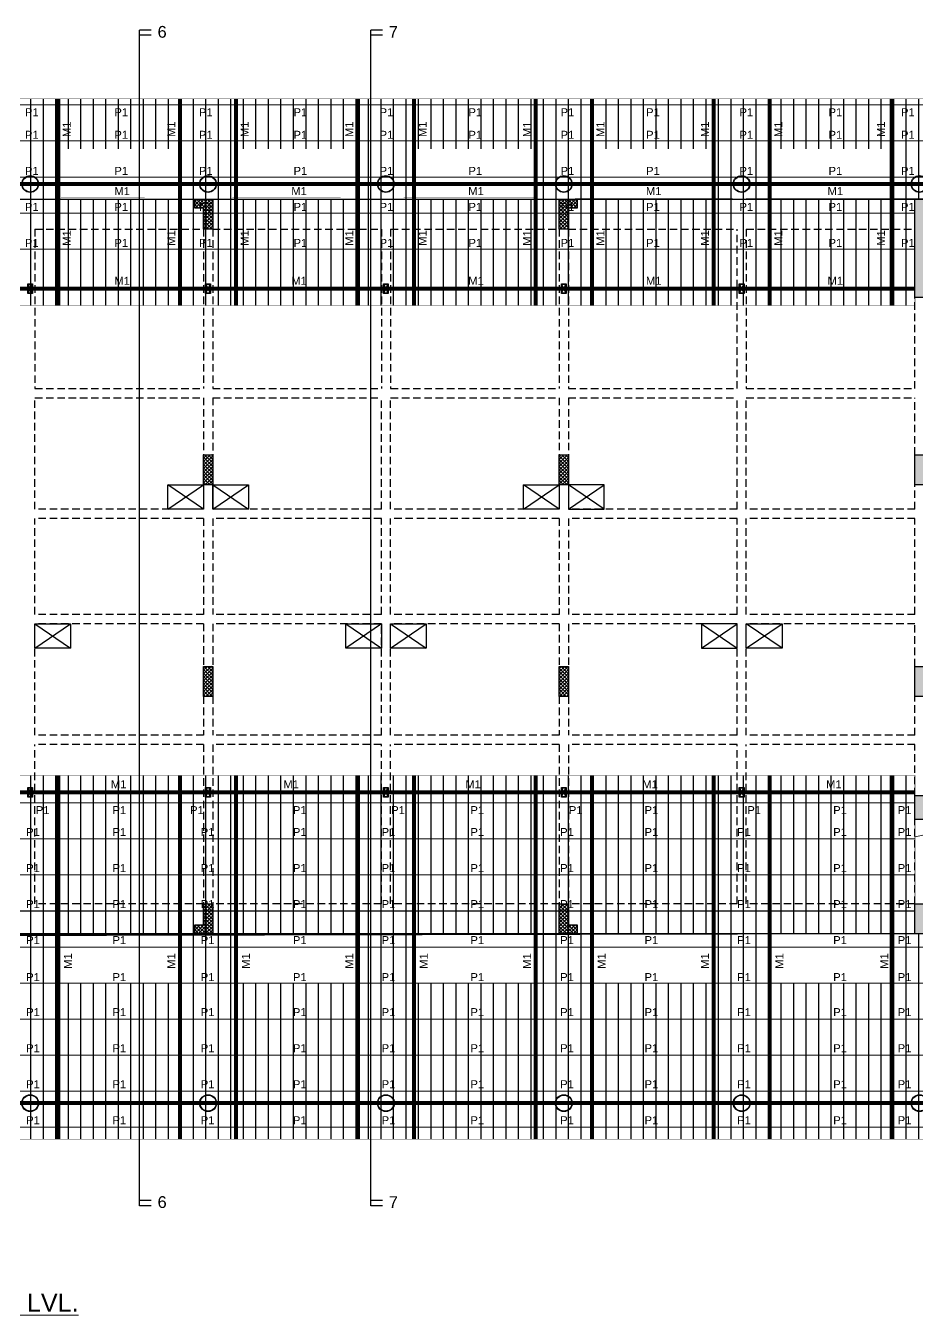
# Model space of a CAD drawing. Header units: millimetres. Extents: x 149548 to 2069915, y -1587483 to -1219800.
# Drawn here: x 1755146 to 1777424, y -1528888 to -1496675 of the extents above; entities that cross this region are included whole.
import ezdxf
from ezdxf.enums import TextEntityAlignment as Align

# ---------------------------------------------------------------- set-up
doc = ezdxf.new("R2010")
doc.units = ezdxf.units.MM
doc.header["$MEASUREMENT"] = 0
for name, pattern in [('CONTINOUS', [0]), ('DASHED', [0.75, 0.5, -0.25]), ('HIDDEN', [0.375, 0.25, -0.125])]:
    doc.linetypes.add(name, pattern=pattern)
doc.layers.add('BEAM NO.', color=7, linetype='Continuous', lineweight=30)
for name, color, linetype in [('BEAM-230X600', 150, 'Continuous'), ('BEAM-230X900', 1, 'Continuous'), ('COL.NO.', 6, 'Continuous'), ('Roof', 7, 'Continuous'), ('S- Text', 7, 'Continuous'), ('S-STRU. CUTOUT', 3, 'Continuous'), ('SHED', 7, 'Continuous'), ('Stair', 7, 'Continuous'), ('Steel Col', 2, 'Continuous'), ('Str. Layout', 7, 'Continuous'), ('STR.COLUMN', 1, 'Continuous'), ('Text', 7, 'Continuous')]:
    doc.layers.add(name, color=color, linetype=linetype)
doc.layers.add('HATCH_LIGHT_MOFA', color=7, linetype='Continuous', lineweight=5, true_color=0x5b5b5b)
doc.styles.add('arial', font='arial.ttf')
doc.styles.get("Standard").update_dxf_attribs({"font": 'arial.ttf'})
doc.styles.add('style1', font='arial.ttf')
doc.dimstyles.new('DIM 1-100 1', dxfattribs={"dimtxt": 200, "dimasz": 100, "dimexe": 50, "dimexo": 50, "dimgap": 50, "dimtad": 1, "dimdec": 1, "dimrnd": 5, "dimzin": 0, "dimdsep": 46, "dimtxsty": 'Standard', "dimblk": 'ARCHTICK', "dimcen": 100, "dimdle": 100, "dimclrd": 256, "dimclre": 256, "dimclrt": 256, "dimadec": 0, "dimazin": 0, "dimtfac": 1, "dimtdec": 1, "dimtix": 1, "dimtofl": 0, "dimtmove": 1, "dimatfit": 3, "dimldrblk": 'OPEN90', "dimfxl": 1, "dimtolj": 1, "dimtzin": 0, "dimlwd": -1, "dimlwe": -1, "dimarcsym": 0})
pattern_1 = [(90, (-38788.41986790253, 101252.2350828326), (-312.5, 1.91351062366774e-14), [])]
pattern_2 = [(45, (-37779.99999999953, -371320.1761739345), (-44.19417382415923, 44.19417382415923), []), (135, (-37779.99999999953, -371320.1761739345), (-44.19417382415922, -44.19417382415921), [])]

# ---------------------------------------------------------------- blocks, each defined once
blk = doc.blocks.new('Roof')
at = {"layer": 'Roof', "transparency": 33554559}
h = blk.add_hatch(dxfattribs=at)
h.set_pattern_fill('ANSI31', color=8, scale=2500.00000000002, angle=45)
h.set_pattern_definition(pattern_1)
h.paths.add_polyline_path([(1803908.604973209, -1398360.24230647), (1813266.1049741, -1398360.242306483), (1813266.104974105, -1399748.806724621), (1813908.560622208, -1399748.806724623), (1813908.560622208, -1398498.806724566), (1816838.560622208, -1398498.806724566), (1816838.560622208, -1399748.806724621), (1818353.604974095, -1399748.806724566), (1818353.604974095, -1398498.806724566), (1821283.604974095, -1398498.806724566), (1821283.604974095, -1399748.806724621), (1822798.604974095, -1399748.806724566), (1822798.604974095, -1398498.806724566), (1825728.604974095, -1398498.806695148), (1825728.604986645, -1399748.806724622), (1827243.649325981, -1399748.806724566), (1827243.649325981, -1398498.806724566), (1830173.649325981, -1398498.806724566), (1830173.649325981, -1399748.806724622), (1831688.649325982, -1399748.806724566), (1831688.649325982, -1398498.806724566), (1834618.649325982, -1398498.806724566), (1834618.649325982, -1399748.806724622), (1836133.693677868, -1399748.806724566), (1836133.693677868, -1398498.806724566), (1839063.693677868, -1398498.806724566), (1839063.693677868, -1399748.806724623), (1844736.104974095, -1399748.806724623), (1844736.104979049, -1400678.482938859), (1858429.077767265, -1397248.806724623), (1803908.60497321, -1397248.806724619)])
h = blk.add_hatch(dxfattribs=at)
h.set_pattern_fill('ANSI31', color=8, scale=2500.000000000015, angle=45)
h.set_pattern_definition(pattern_1)
h.paths.add_polyline_path([(1803908.604973211, -1399750.180760618), (1839706.104974041, -1399750.180760618), (1839706.104974041, -1402411.033707982), (1803908.604973211, -1402411.033707982)])
h = blk.add_hatch(dxfattribs=at)
h.set_pattern_fill('ANSI31', color=8, scale=2500.000000000015, angle=45)
h.set_pattern_definition(pattern_1)
h.paths.add_polyline_path([(1813036.104974068, -1414150.340743188), (1839706.104974041, -1414150.340743188), (1839706.284247889, -1418109.034505708), (1813036.104974041, -1418110.180760679)])
h = blk.add_hatch(dxfattribs=at)
h.set_pattern_fill('ANSI31', color=8, scale=2500.00000000002, angle=45)
h.set_pattern_definition(pattern_1)
h.paths.add_polyline_path([(1839063.501472636, -1418109.276422795), (1839063.604974095, -1419359.276477526), (1836133.560647552, -1419359.276477526), (1836133.560620117, -1418109.19630047), (1834618.738031879, -1418109.264900895), (1834618.738031871, -1419359.276477526), (1831688.693666988, -1419359.276477526), (1831688.693666988, -1418109.397591212), (1830173.693677884, -1418109.46619967), (1830173.693677884, -1419359.276477526), (1827243.649323897, -1419359.276477526), (1827243.649323897, -1418109.598889987), (1825728.82673566, -1418109.667490412), (1825728.82673566, -1419359.276477526), (1822798.782381673, -1419359.276477526), (1822798.782381673, -1418109.800180728), (1821283.782381673, -1418109.868789187), (1821283.782381673, -1419359.276477526), (1818353.738055115, -1419359.276477526), (1818353.738027698, -1418110.001479503), (1816838.915439448, -1418110.070079928), (1816838.915439448, -1419359.276477526), (1813908.871085462, -1419359.276477526), (1813908.871085462, -1418110.202770245), (1813035.838889271, -1418110.242306478), (1813035.838952032, -1418108.806724684), (1811205.838889271, -1423236.284751846), (1852126.104974227, -1423236.223206119), (1844736.104984545, -1415812.616250674), (1844736.104974095, -1418108.806724684), (1839063.501455015, -1418109.063614842)], is_closed=False)
at = {"layer": 'Roof', "color": 6, "const_width": 10}
for points in [[(1858436.077483638, -1397248.806724623), (1844736.894481794, -1400678.285293296), (1844736.104979049, -1399748.806724623), (1803908.604973211, -1399748.957714752), (1803908.604973208, -1397248.806724619)], [(1803908.604973211, -1399750.180760618), (1839706.104974041, -1399750.180760618), (1839706.104974041, -1402411.033707982), (1803908.604973211, -1402411.033707982)], [(1852126.104974038, -1423236.223205928), (1811205.838889271, -1423236.284751846), (1811205.838889271, -1412023.806724623), (1813036.104974095, -1412023.806724623), (1813035.838889271, -1418110.242306478), (1844736.104974095, -1418108.806724684), (1844736.894481794, -1415813.347825638)], [(1813036.104974068, -1414150.340743188), (1839706.104974041, -1414150.340743188), (1839706.284247889, -1418109.034505708), (1813036.104974041, -1418110.180760679)]]:
    blk.add_lwpolyline(points, close=True, dxfattribs=at)
blk = doc.blocks.new('_ArchTick')
at = {"color": 0, "linetype": 'ByBlock', "const_width": 0.15}
blk.add_lwpolyline([(-0.5, -0.5), (0.5, 0.5)], dxfattribs=at)
blk = doc.blocks.new('_Open90')
at = {"color": 0, "linetype": 'ByBlock', "lineweight": -2}
for p, q in [((0, 0), (-1, 0)), ((-0.5, 0.5), (0, 0)), ((0, 0), (-0.5, -0.5))]:
    blk.add_line(p, q, dxfattribs=at)
blk = doc.blocks.new('Col_Terrace lvl')
at = {"layer": 'STR.COLUMN', "transparency": 33554687}
h = blk.add_hatch(dxfattribs=at)
h.set_pattern_fill('ANSI37', color=8, scale=500)
h.set_pattern_definition(pattern_2)
h.paths.add_polyline_path([(1721029.621752097, -1399744.849169934), (1721029.621752097, -1400494.849169934), (1720799.621752097, -1400494.849169934), (1720799.621752097, -1399974.849169935), (1720579.621752097, -1399974.849169935), (1720579.621752097, -1399744.849169934)])
h = blk.add_hatch(dxfattribs=at)
h.set_pattern_fill('ANSI37', color=8, scale=500)
h.set_pattern_definition(pattern_2)
h.paths.add_polyline_path([(1729689.621752097, -1399744.849169934), (1730139.621752097, -1399744.849169934), (1730139.621752097, -1399974.849169935), (1729919.621752097, -1399974.849169935), (1729919.621752097, -1400494.849169934), (1729689.621752097, -1400494.849169934)])
h = blk.add_hatch(color=256, dxfattribs=at)
h.dxf.hatch_style = 1
h.paths.add_polyline_path([(1738579.621752097, -1399744.849169934), (1738579.621752097, -1402204.849169934), (1738809.621752097, -1402204.849169934), (1738809.621752097, -1399744.849169934)])
h = blk.add_hatch(dxfattribs=at)
h.set_pattern_fill('ANSI37', color=8, scale=500)
h.set_pattern_definition(pattern_2)
h.paths.add_polyline_path([(1720799.621752097, -1406884.849169934), (1720799.621752097, -1406134.849169934), (1721029.621752097, -1406134.849169934), (1721029.621752097, -1406884.849169934)])
h = blk.add_hatch(dxfattribs=at)
h.set_pattern_fill('ANSI37', color=8, scale=500)
h.set_pattern_definition(pattern_2)
h.paths.add_polyline_path([(1729689.621752097, -1406884.849169934), (1729689.621752097, -1406134.849169934), (1729919.621752097, -1406134.849169934), (1729919.621752097, -1406884.849169934)])
h = blk.add_hatch(color=256, dxfattribs=at)
h.dxf.hatch_style = 1
h.paths.add_polyline_path([(1738579.621752097, -1406134.849169934), (1738954.621752097, -1406134.849169934), (1738954.621752097, -1406884.849169934), (1738579.621752097, -1406884.849169934)])
h = blk.add_hatch(dxfattribs=at)
h.set_pattern_fill('ANSI37', color=8, scale=500)
h.set_pattern_definition(pattern_2)
h.paths.add_polyline_path([(1720799.621752097, -1412169.849169934), (1721029.621752097, -1412169.849169934), (1721029.621752097, -1411419.849169934), (1720799.621752097, -1411419.849169934)])
h = blk.add_hatch(dxfattribs=at)
h.set_pattern_fill('ANSI37', color=8, scale=500)
h.set_pattern_definition(pattern_2)
h.paths.add_polyline_path([(1729689.621752097, -1412169.849169934), (1729919.621752097, -1412169.849169934), (1729919.621752097, -1411419.849169934), (1729689.621752097, -1411419.849169934)])
h = blk.add_hatch(color=256, dxfattribs=at)
h.dxf.hatch_style = 1
h.paths.add_polyline_path([(1738579.621752097, -1412169.849169934), (1738954.621752097, -1412169.849169934), (1738954.621752097, -1411419.849169934), (1738579.621752097, -1411419.849169934)])
h = blk.add_hatch(color=256, dxfattribs=at)
h.dxf.hatch_style = 1
h.paths.add_polyline_path([(1738579.621752096, -1414646.744833854), (1738579.621752096, -1415246.744833854), (1738809.621752096, -1415246.744833854), (1738809.621752096, -1414646.744833854)])
h = blk.add_hatch(dxfattribs=at)
h.set_pattern_fill('ANSI37', color=8, scale=500)
h.set_pattern_definition(pattern_2)
h.paths.add_polyline_path([(1720579.621752097, -1418104.849169995), (1721029.621752097, -1418104.849169995), (1721029.621752097, -1417354.849169995), (1720799.621752097, -1417354.849169995), (1720799.621752097, -1417874.849169934), (1720579.621752097, -1417874.849169934)])
h = blk.add_hatch(dxfattribs=at)
h.set_pattern_fill('ANSI37', color=8, scale=500)
h.set_pattern_definition(pattern_2)
h.paths.add_polyline_path([(1729689.621752097, -1418104.849169995), (1730139.621752098, -1418104.849169995), (1730139.621752098, -1417874.849169939), (1729919.621752097, -1417874.849169939), (1729919.621752097, -1417354.849169995), (1729689.621752097, -1417354.849169995)])
h = blk.add_hatch(color=256, dxfattribs=at)
h.dxf.hatch_style = 1
h.paths.add_polyline_path([(1738579.621752097, -1418104.849169994), (1738954.621752097, -1418104.849169994), (1738954.621752097, -1417354.849169994), (1738579.621752097, -1417354.849169994)])
at = {"layer": 'STR.COLUMN', "color": 5}
for points in [[(1721029.621752097, -1399744.849169934), (1721029.621752097, -1400494.849169934), (1720799.621752097, -1400494.849169934), (1720799.621752097, -1399974.849169935), (1720579.621752097, -1399974.849169935), (1720579.621752097, -1399744.849169934)], [(1721029.621752097, -1406134.849169934), (1721029.621752097, -1406884.849169934), (1720799.621752097, -1406884.849169934), (1720799.621752097, -1406134.849169934)], [(1721029.621752097, -1411419.849169934), (1721029.621752097, -1412169.849169934), (1720799.621752097, -1412169.849169934), (1720799.621752097, -1411419.849169934)], [(1721029.621752097, -1417354.849169995), (1721029.621752097, -1418104.849169995), (1720579.621752097, -1418104.849169934), (1720579.621752097, -1417874.849169934), (1720799.621752097, -1417874.849169934), (1720799.621752097, -1417354.849169995)], [(1729689.621752097, -1417354.849169995), (1729919.621752098, -1417354.849169995), (1729919.621752098, -1417874.849169939), (1730139.621752098, -1417874.849169939), (1730139.621752097, -1418104.849169939), (1729689.621752097, -1418104.849169995), (1729689.621752097, -1417354.849169995)]]:
    blk.add_lwpolyline(points, close=True, dxfattribs=at)
for points in [[(1729689.621752097, -1399744.849169934), (1730139.621752097, -1399744.849169934), (1730139.621752097, -1399974.849169935), (1729919.621752097, -1399974.849169935), (1729919.621752097, -1400494.849169934), (1729689.621752097, -1400494.849169934), (1729689.621752097, -1399744.849169934)], [(1738579.621752097, -1399744.849169934), (1738809.621752097, -1399744.849169934), (1738809.621752097, -1402204.849169934), (1738579.621752097, -1402204.849169934), (1738579.621752097, -1399744.849169934)], [(1729689.621752097, -1406134.849169934), (1729919.621752097, -1406134.849169934), (1729919.621752097, -1406884.849169934), (1729689.621752097, -1406884.849169934), (1729689.621752097, -1406134.849169934)], [(1738579.621752097, -1406134.849169934), (1738954.621752097, -1406134.849169934), (1738954.621752097, -1406884.849169934), (1738579.621752097, -1406884.849169934), (1738579.621752097, -1406134.849169934)], [(1729689.621752097, -1411419.849169934), (1729919.621752097, -1411419.849169934), (1729919.621752097, -1412169.849169934), (1729689.621752097, -1412169.849169934), (1729689.621752097, -1411419.849169934)], [(1738579.621752097, -1411419.849169934), (1738954.621752097, -1411419.849169934), (1738954.621752097, -1412169.849169934), (1738579.621752097, -1412169.849169934), (1738579.621752097, -1411419.849169934)], [(1738579.621752096, -1414646.744833854), (1738809.621752096, -1414646.744833854), (1738809.621752096, -1415246.744833854), (1738579.621752096, -1415246.744833854), (1738579.621752096, -1414646.744833854)], [(1738579.621752097, -1417354.849169994), (1738954.621752097, -1417354.849169994), (1738954.621752097, -1418104.849169994), (1738579.621752097, -1418104.849169994), (1738579.621752097, -1417354.849169994)]]:
    blk.add_lwpolyline(points, dxfattribs=at)
blk = doc.blocks.new('Steel Col')
at = {"layer": 'Steel Col', "color": 2}
for radius in [210, 200]:
    blk.add_circle((1997102.074790691, -1500610.347027284), radius, dxfattribs=at)
blk = doc.blocks.new('Elevation_Col')
at = {"layer": 'Steel Col', "color": 251}
for p in [(-179505.9426342857, 101236.5309587775), (-175063.4698170533, 101236.5403026615), (-170618.4698170533, 101236.5403026612), (-166173.4698170533, 101236.5403026594), (-161728.4698170533, 101236.5403026612), (-157283.4698170533, 101236.5403026594), (-179507.382408431, 78274.65156425373), (-175062.1999035315, 78274.65156425373), (-170617.0173986317, 78274.65156425373), (-166170.9678249373, 78274.65156425373), (-161725.9678249373, 78274.65156425373), (-157280.9667792073, 78274.65156425373)]:
    blk.add_blockref('Steel Col', p, dxfattribs=at)
blk = doc.blocks.new('RHS 240X120X8 MM')
at = {"layer": 'Steel Col'}
h = blk.add_hatch(color=54, dxfattribs=at)
h.dxf.hatch_style = 1
h.paths.add_polyline_path([(1730443.067565901, -1512953.13883885), (1730203.067565901, -1512953.13883885), (1730203.067565901, -1513073.13883885), (1730443.067565901, -1513073.13883885)])
h.paths.add_polyline_path([(1730435.067565901, -1512961.13883885), (1730435.067565901, -1513065.13883885), (1730211.067565901, -1513065.13883885), (1730211.067565901, -1512961.13883885)], flags=16)
for p, q in [((1730305.749910717, -1513005.098498943), (1730211.067565901, -1512961.13883885)), ((1730211.067565901, -1513065.13883885), (1730305.749910717, -1513021.179178757)), ((1730349.728176036, -1513000.76069843), (1730435.067565901, -1512961.13883885)), ((1730435.067565901, -1513065.13883885), (1730349.728176036, -1513025.51697927))]:
    blk.add_line(p, q, dxfattribs=at)
for points in [[(1730443.067565901, -1512953.13883885), (1730443.067565901, -1513073.13883885), (1730203.067565901, -1513073.13883885), (1730203.067565901, -1512953.13883885)], [(1730435.067565901, -1512961.13883885), (1730435.067565901, -1513065.13883885), (1730211.067565901, -1513065.13883885), (1730211.067565901, -1512961.13883885)]]:
    blk.add_lwpolyline(points, close=True, dxfattribs=at)
blk.add_text('SC3', height=20, rotation=90.00000000000001, dxfattribs=at).set_placement((1730337.831097148, -1513040.298027301))
blk = doc.blocks.new('G$C1F1F9976')
at = {"layer": 'HATCH_LIGHT_MOFA'}
blk.add_lwpolyline([(-5030.580649555428, -15936.11613388848), (-4099.029007649049, -15749.80580550712), (-4128.446427919902, -15602.71870415332), (-3971.553519809153, -15877.28129334701), (-4000.970940079773, -15730.19419199321), (-3069.419298173394, -15543.88386361208)], dxfattribs=at)
at = {"layer": 'S-STRU. CUTOUT', "ltscale": 750}
for p, q in [((-3224.999973864527, -14270.00000090548), (-1804.999973864527, -16514.99999880977)), ((-1804.999973864527, -14270.00000090548), (-3224.999973864527, -16514.99999880977))]:
    blk.add_line(p, q, dxfattribs=at)
at = {"layer": 'Stair', "color": 8, "linetype": 'Continuous', "ltscale": 200}
for p, q in [((-3299.999973864527, -13189.99999875017), (-4799.999973864527, -13189.99999875017)), ((-3299.999973864527, -13189.99999875017), (-1729.999973864527, -13189.99999875017)), ((-3299.999973864527, -13489.99999875017), (-4799.999973864527, -13489.99999875017)), ((-3299.999973864527, -13789.99999875017), (-4799.999973864527, -13789.99999875017)), ((-3299.999973864527, -14089.99999875017), (-4799.999973864527, -14089.99999875017)), ((-3299.999973864527, -14389.99999875017), (-4799.999973864527, -14389.99999875017)), ((-3298.658596518217, -14270.00000090548), (-1729.999973864527, -14270.00000090548)), ((-3299.999973864527, -14689.99999875017), (-4799.999973864527, -14689.99999875017)), ((-3299.999973864527, -14989.99999875017), (-4799.999973864527, -14989.99999875017)), ((-3299.999973864527, -15289.99999875017), (-4799.999973864527, -15289.99999875017)), ((-3299.999973864527, -15589.99999875017), (-4799.999973864527, -15589.99999875017))]:
    blk.add_line(p, q, dxfattribs=at)
at = {"layer": 'Stair', "color": 8, "linetype": 'DASHED', "ltscale": 200}
for p, q in [((-229.9999738645274, -13589.99999880977), (-1729.999973864527, -13589.99999880977)), ((-229.9999738645274, -13889.99999880977), (-1729.999973864527, -13889.99999880977)), ((-229.9999738645274, -14189.99999880977), (-1729.999973864527, -14189.99999880977)), ((-229.9999738645274, -14489.99999880977), (-1729.999973864527, -14489.99999880977)), ((-229.9999738645274, -14789.99999880977), (-1729.999973864527, -14789.99999880977)), ((-229.9999738645274, -15089.99999880977), (-1729.999973864527, -15089.99999880977)), ((-229.9999738645274, -15389.99999880977), (-1729.999973864527, -15389.99999880977)), ((-229.9999738645274, -15689.99999880977), (-1729.999973864527, -15689.99999880977)), ((-3299.999973864527, -15889.99999875017), (-4799.999973864527, -15889.99999875017)), ((-229.9999738645274, -15989.99999880977), (-1729.999973864527, -15989.99999880977)), ((-3299.999973864527, -16189.99999875017), (-4799.999973864527, -16189.99999875017)), ((-229.9999738645274, -16289.99999880977), (-1729.999973864527, -16289.99999880977)), ((-3264.999973864527, -16589.99999880977), (-3264.999973864527, -18129.99999880977)), ((-2964.999973864527, -16589.99999880977), (-2964.999973864527, -18129.99999880977)), ((-2664.999973864527, -16589.99999880977), (-2664.999973864527, -18129.99999880977)), ((-2364.999973864527, -16589.99999880977), (-2364.999973864527, -18129.99999880977)), ((-2064.999973864527, -16589.99999880977), (-2064.999973864527, -18129.99999880977)), ((-1764.999973864527, -16589.99999880977), (-1764.999973864527, -18129.99999880977)), ((-229.9999738645274, -16589.99999880977), (-1729.999973864527, -16589.99999880977))]:
    blk.add_line(p, q, dxfattribs=at)
at = {"layer": 'Stair', "color": 8, "linetype": 'Continuous', "ltscale": 200}
blk.add_lwpolyline([(-230, -11905), (-4800, -11905), (-4800, -18130.0000000596), (-230, -18130.0000000596)], close=True, dxfattribs=at)
for points in [[(-1729.999973864527, -13189.99999875017), (-1729.999973864527, -16589.99999880977), (-3299.999973864527, -16589.99999880977), (-3299.999973864527, -13189.99999875017)], [(-3224.999973864527, -14270.00000090548), (-3224.999973864527, -16514.99999880977), (-1804.999973864527, -16514.99999880977), (-1804.999973864527, -14270.00000090548)]]:
    blk.add_lwpolyline(points, dxfattribs=at)
at = {"layer": 'HATCH_LIGHT_MOFA'}
for points, override in [([(-4049.999999571592, -15589.99999875017), (-4049.999999571592, -13189.99999875017)], {"dimasz": 300, "dimldrblk": 'Open90'}), ([(-4049.999999571592, -15889.99999875017), (-4049.999999571592, -17382.95467034262), (-979.5295493707526, -17367.61386601417), (-980.3379171947017, -13589.99999880977)], {"dimasz": 300})]:
    blk.add_leader(points, dimstyle='DIM 1-100 1', override=override, dxfattribs=at)
blk = doc.blocks.new('Terrace Layout')
at = {"layer": 'BEAM-230X600', "color": 2, "linetype": 'CONTINOUS', "ltscale": 750}
for p, q in [((1750928.041619946, -1501002.421201645), (1759588.041619784, -1501002.421201645)), ((1759818.041619946, -1501002.421201645), (1768478.041619946, -1501002.421201645)), ((1768708.041619946, -1501002.421201645), (1777368.041619946, -1501002.421201645)), ((1759368.041619946, -1519362.421201645), (1751148.041619946, -1519362.421201645)), ((1768478.041619946, -1519362.421201645), (1759818.041619946, -1519362.421201645)), ((1777368.041619946, -1519362.421201705), (1768928.041619946, -1519362.42120165))]:
    blk.add_line(p, q, dxfattribs=at)
at = {"layer": 'BEAM-230X600', "linetype": 'HIDDEN', "ltscale": 750}
for p, q in [((1755373.307731312, -1501752.421201644), (1755373.307731312, -1505737.421201588)), ((1764033.130323735, -1501752.421201644), (1764033.130323735, -1505737.421201588)), ((1764263.219027523, -1501752.421201644), (1764263.219027523, -1505737.421201588)), ((1772923.085971833, -1505737.421201588), (1772923.085971833, -1501752.421201644)), ((1773153.085971832, -1501752.421201644), (1773153.085971832, -1505737.421201588)), ((1777368.041619946, -1505737.421201588), (1777368.041619946, -1503462.421201645)), ((1755373.307731312, -1505737.421201588), (1759588.041619946, -1505737.421201588)), ((1755373.307731312, -1508752.421201645), (1755373.307731312, -1505967.421201588)), ((1755373.307731312, -1505967.421201588), (1759588.041619946, -1505967.421201588)), ((1759818.041619946, -1505737.421201588), (1764033.130323735, -1505737.421201588)), ((1759818.041619946, -1505969.185480146), (1764033.130323735, -1505967.406391481)), ((1764033.130323735, -1508752.406391538), (1764033.130323735, -1505967.406391481)), ((1764263.219027523, -1505737.421201588), (1768478.041619946, -1505737.421201588)), ((1764263.219027523, -1508752.421201645), (1764263.219027523, -1505967.421201588)), ((1764263.219027523, -1505967.421201588), (1768478.041619946, -1505967.421201588)), ((1768708.041619946, -1505737.421201588), (1772923.085971833, -1505737.421201588)), ((1768708.041619946, -1505967.421201588), (1772923.085971833, -1505967.421201588)), ((1772923.085971833, -1508752.421201645), (1772923.085971833, -1505967.421201588)), ((1773153.085971832, -1505737.421201588), (1777368.041619946, -1505737.421201588)), ((1773153.085971832, -1508752.421201645), (1773153.085971832, -1505967.421201588)), ((1773153.085971832, -1505967.421201588), (1777368.041619946, -1505967.421201588)), ((1777368.041619946, -1507392.421201645), (1777368.041619946, -1505967.421201588)), ((1777368.041619946, -1508752.421201645), (1777368.041619946, -1508142.421201645)), ((1759588.041619946, -1508752.421201645), (1755373.307731312, -1508752.421201645)), ((1764033.130323735, -1508752.406391538), (1759818.041619946, -1508754.185480203)), ((1768478.041619946, -1508752.421201645), (1764263.219027523, -1508752.421201645)), ((1772923.085971833, -1508752.421201645), (1768708.041619946, -1508752.421201645)), ((1777368.041619946, -1508752.421201645), (1773153.085971832, -1508752.421201645)), ((1755373.307731312, -1511382.421201645), (1755373.307731312, -1508982.421201645)), ((1759588.041619946, -1508982.421201645), (1755373.307731312, -1508982.421201645)), ((1759588.041619946, -1508982.421201645), (1759588.041619946, -1511382.421201645)), ((1759818.041619946, -1508982.421201645), (1759818.041619946, -1511382.421201645)), ((1764033.130323735, -1508982.421201645), (1759818.041619946, -1508982.421201645)), ((1764033.130323735, -1511382.421201645), (1764033.130323735, -1508982.421201645)), ((1764263.219027523, -1511382.421201645), (1764263.219027523, -1508982.421201645)), ((1768478.041619946, -1508982.421201645), (1764263.219027523, -1508982.421201645)), ((1768478.041619946, -1508982.421201645), (1768478.041619946, -1511382.421201645)), ((1768708.041619946, -1508982.421201645), (1768708.041619946, -1511382.421201645)), ((1772923.085971833, -1508982.421201645), (1768708.041619946, -1508982.421201645)), ((1772923.085971833, -1511382.421201645), (1772923.085971833, -1508982.421201645)), ((1773153.085971832, -1511382.421201645), (1773153.085971832, -1508982.421201645)), ((1777368.041619946, -1508982.421201645), (1773153.085971832, -1508982.421201645)), ((1777368.041619946, -1511382.421201645), (1777368.041619946, -1508982.421201645)), ((1759588.041619946, -1511382.421201645), (1755373.307731312, -1511382.421201645)), ((1764033.130323735, -1511382.421201645), (1759818.041619946, -1511382.421201645)), ((1768478.041619946, -1511382.421201645), (1764263.219027523, -1511382.421201645)), ((1772923.085971833, -1511382.421201645), (1768708.041619946, -1511382.421201645)), ((1777368.041619946, -1511382.421201645), (1773153.085971832, -1511382.421201645)), ((1755373.307731312, -1514397.890890244), (1755373.307731312, -1511612.421201645)), ((1759588.041619946, -1511612.421201645), (1755373.307731312, -1511612.421201645)), ((1759588.041619946, -1511612.421201645), (1759588.041619946, -1512677.421201645)), ((1759818.041619946, -1511612.421201645), (1759818.041619946, -1512677.421201645)), ((1764033.130323735, -1511612.421201645), (1759818.041619946, -1511612.421201645)), ((1764033.130323735, -1514397.890890244), (1764033.130323735, -1511612.421201645)), ((1764263.219027523, -1514397.890890244), (1764263.219027523, -1511612.421201645)), ((1768478.041619946, -1511612.421201645), (1764263.219027523, -1511612.421201645)), ((1768478.041619946, -1511612.421201645), (1768478.041619946, -1512677.421201645)), ((1768708.041619946, -1511612.421201645), (1768708.041619946, -1512677.421201645)), ((1772923.085971833, -1511612.421201645), (1768708.041619946, -1511612.421201645)), ((1772923.085971833, -1514397.890890244), (1772923.085971833, -1511612.421201645)), ((1773153.085971832, -1514397.890890244), (1773153.085971832, -1511612.421201645)), ((1777368.041619946, -1511612.421201645), (1773153.085971832, -1511612.421201645)), ((1777368.041619946, -1512677.421201645), (1777368.041619946, -1511612.421201645)), ((1777368.041619945, -1514397.890890244), (1777368.041619946, -1513427.421201645)), ((1759588.041619946, -1514397.890890244), (1755373.307731312, -1514397.890890244)), ((1755373.307731312, -1518612.421201645), (1755373.307731312, -1514627.890890244)), ((1759588.041619946, -1514627.890890244), (1755373.307731312, -1514627.890890244)), ((1764033.130323735, -1514397.890890244), (1759818.041619946, -1514397.890890244)), ((1764033.130323735, -1514627.890890244), (1759818.041619946, -1514627.890890244)), ((1764033.130323735, -1518612.421201645), (1764033.130323735, -1514627.890890244)), ((1768478.041619946, -1514397.890890244), (1764263.219027523, -1514397.890890244)), ((1764263.219027523, -1518612.421201645), (1764263.219027523, -1514627.890890244)), ((1768478.041619946, -1514627.890890244), (1764263.219027523, -1514627.890890244)), ((1772923.085971833, -1514397.890890244), (1768708.041619946, -1514397.890890244)), ((1772923.085971833, -1514627.890890244), (1768708.041619946, -1514627.890890244)), ((1772923.085971833, -1518612.421201645), (1772923.085971833, -1514627.890890244)), ((1777368.041619945, -1514397.890890244), (1773153.085971832, -1514397.890890244)), ((1773153.085971832, -1518612.421201645), (1773153.085971832, -1514627.890890244)), ((1777368.041619945, -1514627.890890244), (1773153.085971832, -1514627.890890244)), ((1777368.041619944, -1515904.316865565), (1777368.041619945, -1514627.890890244)), ((1777368.041619946, -1518612.421201645), (1777368.041619944, -1516504.316865565))]:
    blk.add_line(p, q, dxfattribs=at)
at = {"layer": 'BEAM-230X600', "color": 2, "linetype": 'HIDDEN', "ltscale": 750}
for p, q in [((1755373.307731312, -1501752.421201644), (1759588.041619946, -1501752.421201644)), ((1759818.041619946, -1501752.421201644), (1764033.130323735, -1501752.421201644)), ((1764263.219027523, -1501752.421201644), (1768478.041619946, -1501752.421201644)), ((1768708.041619946, -1501752.421201645), (1772923.085971833, -1501752.421201644)), ((1773153.085971832, -1501752.421201644), (1777368.041619946, -1501752.421201644)), ((1759588.041619946, -1518612.421201645), (1755373.307731312, -1518612.421201681)), ((1764033.130323735, -1518612.421201681), (1759818.041619946, -1518612.421201681)), ((1768478.041619946, -1518612.421201681), (1764263.219027523, -1518612.421201681)), ((1772923.085971833, -1518612.421201712), (1768708.041619946, -1518612.421201649)), ((1777368.041619947, -1518612.421201741), (1773153.085971832, -1518612.421201713))]:
    blk.add_line(p, q, dxfattribs=at)
at = {"layer": 'BEAM-230X600', "linetype": 'Continuous', "ltscale": 750}
for p, q in [((1759588.041619946, -1508142.421201645), (1759588.041619946, -1508752.421201645)), ((1759818.041619946, -1508142.421201645), (1759818.041619946, -1508754.185480203)), ((1768478.041619946, -1508142.421201645), (1768478.041619946, -1508752.421201645)), ((1768708.041619946, -1508142.421201645), (1768708.041619946, -1508752.421201645))]:
    blk.add_line(p, q, dxfattribs=at)
at = {"layer": 'BEAM-230X900', "linetype": 'HIDDEN', "ltscale": 750}
for p, q in [((1759588.041619946, -1501752.421201645), (1759588.041619946, -1505737.421201588)), ((1759818.041619946, -1501752.421201645), (1759818.041619946, -1505737.421201588)), ((1768478.041619946, -1501752.421201645), (1768478.041619946, -1505737.421201588)), ((1768708.041619946, -1501752.421201645), (1768708.041619946, -1505737.421201588)), ((1759588.041619946, -1505967.421201588), (1759588.041619946, -1507392.421201645)), ((1759818.041619946, -1505969.185480146), (1759818.041619946, -1507392.421201645)), ((1768478.041619946, -1505967.421201588), (1768478.041619946, -1507392.421201645)), ((1768708.041619946, -1505967.421201588), (1768708.041619946, -1507392.421201645)), ((1759588.041619946, -1513427.421201645), (1759588.041619946, -1514397.890890244)), ((1759818.041619946, -1513427.421201645), (1759818.041619946, -1514397.890890244)), ((1768478.041619946, -1513427.421201645), (1768478.041619946, -1514397.890890244)), ((1768708.041619946, -1513427.421201645), (1768708.041619946, -1514397.890890244)), ((1759588.041619946, -1514627.890890244), (1759588.041619946, -1518612.421201645)), ((1759818.041619946, -1514627.890890244), (1759818.041619946, -1518612.421201645)), ((1768478.041619946, -1514627.890890244), (1768478.041619947, -1518612.421201645)), ((1768708.041619946, -1514627.890890244), (1768708.041619947, -1518612.421201645))]:
    blk.add_line(p, q, dxfattribs=at)
at = {"layer": 'S-STRU. CUTOUT', "ltscale": 750}
for p, q in [((1758695.537606128, -1508752.421201645), (1759588.041619946, -1508142.421201646)), ((1759588.041619946, -1508752.421201645), (1758695.537606128, -1508142.421201645)), ((1759818.037606128, -1508142.421201645), (1760710.537606128, -1508752.421201645)), ((1759818.041619946, -1508752.421201645), (1760710.537606128, -1508142.657017657)), ((1767585.581958015, -1508752.421201645), (1768478.041619946, -1508142.421201645)), ((1768478.041619946, -1508752.421201645), (1767585.585976786, -1508142.421201645)), ((1768708.041619946, -1508752.421201645), (1769600.581958015, -1508142.421201645)), ((1769600.581958015, -1508752.421201645), (1768708.041619946, -1508142.421201645)), ((1755373.307731312, -1511612.8908903, -0.2261092349229097), (1756265.715013706, -1512222.890890301)), ((1755373.307731312, -1512222.890890301, -0.2261092349229097), (1756265.715013706, -1511612.8908903)), ((1763140.537606128, -1511612.8908903), (1764033.130323735, -1512222.890890301)), ((1764033.130323735, -1511612.8908903), (1763140.715013706, -1512222.890890301)), ((1764263.219027523, -1511612.8908903), (1765155.626309917, -1512222.890890301)), ((1764263.219027523, -1512222.890890301), (1765155.537606128, -1511612.8908903)), ((1772030.626309917, -1512222.890890301), (1772923.085971833, -1511612.421201645, 0.0090737242205024)), ((1772030.626309917, -1511612.8908903), (1772923.041619947, -1512222.890890301, -0.09935992451825726)), ((1774045.537606128, -1512222.890890301), (1773153.085971832, -1511612.8908903, -0.1148238149164482)), ((1773153.085971832, -1512222.890890301, -0.1148238149164482), (1774045.537606128, -1511612.8908903))]:
    blk.add_line(p, q, dxfattribs=at)
for points in [[(1758695.537606128, -1508142.421201645), (1759588.041619946, -1508142.421201645), (1759588.041619946, -1508752.421201645), (1758695.537606128, -1508752.421201645)], [(1759818.600555248, -1508142.421201646), (1760710.537606128, -1508142.421201646), (1760710.537606128, -1508752.421201645), (1759818.600555248, -1508752.421201645)], [(1767585.581958015, -1508142.421201645), (1768478.041619946, -1508142.421201645), (1768478.041619946, -1508752.421201645), (1767585.581958015, -1508752.421201645)], [(1769600.581958015, -1508142.421201645), (1768708.041619946, -1508142.421201645), (1768708.041619946, -1508752.421201645), (1769600.581958015, -1508752.421201645)], [(1755373.307731312, -1511612.8908903), (1756265.715013706, -1511612.8908903), (1756265.715013706, -1512222.890890301), (1755373.307731312, -1512222.890890301)], [(1763140.537606128, -1511612.8908903), (1764033.130323735, -1511612.8908903), (1764033.130323735, -1512222.890890301), (1763140.537606128, -1512222.890890301)], [(1764263.219027523, -1511612.8908903), (1765155.626309917, -1511612.8908903), (1765155.626309917, -1512222.890890301), (1764263.219027523, -1512222.890890301)], [(1772030.626309917, -1512222.890890301), (1772923.085971833, -1512222.890890301), (1772923.085971833, -1511612.8908903), (1772030.626309917, -1511612.8908903)], [(1773153.085971832, -1511612.8908903), (1774045.537606128, -1511612.8908903), (1774045.537606128, -1512222.890890301), (1773153.085971832, -1512222.890890301)]]:
    blk.add_lwpolyline(points, close=True, dxfattribs=at)
at = {"color": 251}
blk.add_blockref('G$C1F1F9976', (1782398.041619946, -1500997.02811038), dxfattribs=at)
at = {"layer": 'STR.COLUMN', "color": 251}
blk.add_blockref('Col_Terrace lvl', (38788.41986784851, -101257.5720317108), dxfattribs=at)

msp = doc.modelspace()

# ---------------------------------------------------------------- linework, layer by layer
at = {"layer": 'COL.NO.'}
for p, q in [((1757991.704951397, -1526153.523490018), (1757991.704951397, -1496782.349519023)), ((1758280.71425643, -1496782.349519023), (1757991.704951397, -1496782.349519023)), ((1758280.71425643, -1496912.766143186), (1757991.704951397, -1496912.766143186)), ((1763771.140898184, -1526153.523490018), (1763771.140898184, -1496782.349519023)), ((1764060.150203217, -1496782.349519023), (1763771.140898184, -1496782.349519023)), ((1764060.150203217, -1496912.766143186), (1763771.140898184, -1496912.766143186)), ((1758280.71425643, -1526023.106865855), (1757991.704951397, -1526023.106865855)), ((1758280.71425643, -1526153.523490018), (1757991.704951397, -1526153.523490018)), ((1764060.150203217, -1526023.106865855), (1763771.140898184, -1526023.106865855)), ((1764060.150203217, -1526153.523490018), (1763771.140898184, -1526153.523490018))]:
    msp.add_line(p, q, dxfattribs=at)
at = {"layer": 'SHED', "color": 114, "const_width": 100}
for points in [[(1755956.397011976, -1503664.648185004), (1755956.397011976, -1498502.421201642)], [(1759001.70564869, -1503664.648185004), (1759001.70564869, -1498502.421201642)], [(1760401.579516876, -1503664.648185004), (1760401.579516876, -1498502.421201642)], [(1763446.88815359, -1503664.648185004), (1763446.88815359, -1498502.421201643)], [(1764846.762021776, -1503664.648185004), (1764846.762021776, -1498502.421201643)], [(1767892.937727284, -1503664.648185004), (1767892.937727284, -1498502.421201643)], [(1769292.81159547, -1503664.648185004), (1769292.81159547, -1498502.421201643)], [(1772337.937727284, -1503664.648185004), (1772337.937727284, -1498502.421201643)], [(1773737.81159547, -1503664.648185004), (1773737.81159547, -1498502.421201643)], [(1776782.938773014, -1503664.648185004), (1776782.938773014, -1498502.421201644)], [(1741920.541619462, -1500628.795236747), (1787603.405066801, -1500628.795235155)], [(1777368.041619919, -1503244.648185004), (1741920.541619462, -1503244.648185004)], [(1755956.397011976, -1515403.95522021), (1755956.397011976, -1524489.871569221)], [(1759001.70564869, -1515403.95522021), (1759001.70564869, -1524489.871569221)], [(1760401.579516876, -1515403.95522021), (1760401.579516876, -1524489.871569221)], [(1763446.88815359, -1515403.95522021), (1763446.88815359, -1524489.871569221)], [(1764846.762021776, -1515403.95522021), (1764846.762021776, -1524489.871569221)], [(1767892.937727284, -1515403.95522021), (1767892.937727284, -1524489.871569221)], [(1769292.81159547, -1515403.95522021), (1769292.81159547, -1524489.871569221)], [(1772337.937727284, -1515403.95522021), (1772337.937727284, -1524489.871569221)], [(1773737.81159547, -1515403.95522021), (1773737.81159547, -1524489.871569221)], [(1776782.938773014, -1515403.95522021), (1776782.938773014, -1524489.871569221)], [(1777368.041619919, -1515823.955220209), (1750697.930291421, -1515823.955220209)], [(1749188.705541317, -1523590.685295289), (1788892.93504813, -1523590.653048622)]]:
    msp.add_lwpolyline(points, dxfattribs=at)
at = {"layer": 'SHED', "color": 5, "const_width": 25}
for points in [[(1741570.541619045, -1498652.421202306), (1795498.833410215, -1498652.421200574)], [(1741570.541619074, -1499552.421202306), (1791902.624971228, -1499552.421200689)], [(1741570.541619103, -1500452.421202306), (1788307.872784178, -1500452.421200805)], [(1741570.541619132, -1501352.421202306), (1777368.041619946, -1501352.421201156)], [(1741570.54161916, -1502252.421202306), (1777368.041619946, -1502252.421201156)], [(1777368.041619919, -1516089.899228868), (1750697.918664967, -1516089.899228868)], [(1777368.041619919, -1516989.899228868), (1750697.879319058, -1516989.899228868)], [(1777368.041619919, -1517889.899228868), (1750697.839973149, -1517889.899228868)], [(1777368.041619919, -1518789.899228868), (1750697.80062724, -1518789.899228868)], [(1785009.872275835, -1519689.899228868), (1750580.884091948, -1519689.899228868)], [(1785905.790515373, -1520589.899228868), (1750259.633972377, -1520589.899228868)], [(1786801.708754911, -1521489.899228868), (1749938.383852805, -1521489.899228868)], [(1787697.626994449, -1522389.899228868), (1749617.133733234, -1522389.899228868)], [(1788593.545233988, -1523289.899228868), (1749295.883613662, -1523289.899228868)], [(1789489.463473526, -1524189.899228868), (1748974.633494091, -1524189.899228868)]]:
    msp.add_lwpolyline(points, dxfattribs=at)

# ---------------------------------------------------------------- block references
at = {"layer": 'Roof'}
msp.add_blockref('Roof', (-62338.06335412222, -101253.6144770216), dxfattribs=at)
at = {"layer": 'Steel Col', "rotation": 270}
for p in [(3268268.950583497, 227078.4193808974), (3272713.68447213, 227078.4193808974), (3277158.861879708, 227078.4193808974), (3281603.68447213, 227078.4193808974), (3286048.728824017, 227078.4193808974), (3268268.950583497, 214499.1123456915), (3272713.68447213, 214499.1123456915), (3277158.861879708, 214499.1123456915), (3281603.68447213, 214499.1123456915), (3286048.728824017, 214499.1123456915)]:
    msp.add_blockref('RHS 240X120X8 MM', p, dxfattribs=at)
at = {"layer": 'Str. Layout', "color": 251}
msp.add_blockref('Terrace Layout', (0, 0), dxfattribs=at)
at = {"layer": 'STR.COLUMN'}
msp.add_blockref('Elevation_Col', (-62338.06335414923, -101253.6091188269), dxfattribs=at)

# ---------------------------------------------------------------- texts
at = {"layer": 'BEAM NO.', "ltscale": 500, "style": 'style1'}
for s, p in [('P1', (1755126.238017645, -1498934.536305444)), ('P1', (1757361.02629964, -1498934.536305444)), ('P1', (1759474.605725662, -1498934.536305444)), ('P1', (1761838.178417127, -1498934.536305444)), ('P1', (1763989.63561064, -1498934.536305444)), ('P1', (1766209.272785638, -1498934.536305444)), ('P1', (1768512.241049117, -1498934.536305444)), ('P1', (1770648.547135634, -1498934.536305444)), ('P1', (1772981.817613106, -1498934.536305444)), ('P1', (1775209.030341602, -1498934.536305444)), ('P1', (1777019.587627693, -1498934.536305444)), ('P1', (1755126.238017645, -1499498.371118958)), ('P1', (1757361.02629964, -1499498.371118958)), ('P1', (1759474.605725662, -1499498.371118958)), ('P1', (1761838.178417127, -1499498.371118958)), ('P1', (1763989.63561064, -1499498.371118958)), ('P1', (1766209.272785638, -1499498.371118958)), ('P1', (1768512.241049117, -1499498.371118958)), ('P1', (1770648.547135634, -1499498.371118958)), ('P1', (1772981.817613106, -1499498.371118958)), ('P1', (1775209.030341602, -1499498.371118958)), ('P1', (1777019.587627693, -1499498.371118958)), ('P1', (1755126.238017674, -1500398.371118958)), ('P1', (1755126.238017674, -1500398.371118958)), ('P1', (1757361.026299669, -1500398.371118958)), ('P1', (1759474.60572569, -1500398.371118958)), ('P1', (1761838.178417156, -1500398.371118958)), ('P1', (1763989.635610669, -1500398.371118958)), ('P1', (1766209.272785667, -1500398.371118958)), ('P1', (1768512.241049146, -1500398.371118958)), ('P1', (1770648.547135663, -1500398.371118958)), ('P1', (1772981.817613135, -1500398.371118958)), ('P1', (1775209.030341631, -1500398.371118958)), ('P1', (1777019.587627722, -1500398.371118958)), ('M1', (1757360.117233249, -1500904.986259156)), ('M1', (1761781.816299128, -1500904.986259156)), ('M1', (1766203.515365008, -1500904.986259156)), ('M1', (1770644.607847843, -1500904.986259156)), ('M1', (1775182.667415457, -1500904.986259156)), ('P1', (1755126.238017703, -1501298.371118958)), ('P1', (1757361.026299698, -1501298.371118958)), ('P1', (1759474.605725719, -1501298.371118958)), ('P1', (1761838.178417185, -1501298.371118958)), ('P1', (1763989.635610698, -1501298.371118958)), ('P1', (1766209.272785696, -1501298.371118958)), ('P1', (1768512.241049175, -1501298.371118958)), ('P1', (1770648.547135691, -1501298.371118958)), ('P1', (1772981.817613164, -1501298.371118958)), ('P1', (1775209.03034166, -1501298.371118958)), ('P1', (1777019.587627751, -1501298.371118958)), ('P1', (1755126.238017732, -1502198.371118958)), ('P1', (1757361.026299726, -1502198.371118958)), ('P1', (1759474.605725748, -1502198.371118958)), ('P1', (1761838.178417214, -1502198.371118958)), ('P1', (1763989.635610727, -1502198.371118958)), ('P1', (1766209.272785725, -1502198.371118958)), ('P1', (1768512.241049204, -1502198.371118958)), ('P1', (1770648.54713572, -1502198.371118958)), ('P1', (1772981.817613193, -1502198.371118958)), ('P1', (1775209.030341689, -1502198.371118958)), ('P1', (1777019.58762778, -1502198.371118958)), ('M1', (1757360.117233249, -1503146.166764828)), ('M1', (1761781.816299128, -1503146.166764828)), ('M1', (1766203.515365008, -1503146.166764828)), ('M1', (1770644.607847843, -1503146.166764828)), ('M1', (1775182.667415457, -1503146.166764828)), ('M1', (1757272.49196436, -1515725.005094409)), ('M1', (1761583.928849073, -1515725.005094409)), ('M1', (1766129.260948045, -1515725.005094409)), ('M1', (1770553.384191044, -1515725.005094409)), ('M1', (1775146.215692478, -1515725.005094409)), ('P1', (1755397.116702743, -1516369.641262871)), ('P1', (1757313.589342088, -1516369.641262871)), ('P1', (1759253.191705544, -1516369.641262871)), ('P1', (1761822.558784268, -1516369.641262871)), ('P1', (1764278.786272401, -1516369.641262871)), ('P1', (1766258.802912866, -1516369.641262871)), ('P1', (1768718.695160255, -1516369.641262871)), ('P1', (1770610.200842281, -1516369.641262871)), ('P1', (1773179.269110113, -1516369.641262871)), ('P1', (1775325.225339615, -1516369.641262871)), ('P1', (1776937.30312405, -1516369.641262871)), ('P1', (1755156.071705776, -1516916.892486822)), ('P1', (1757313.589342088, -1516916.892486822)), ('P1', (1759519.590520789, -1516916.892486822)), ('P1', (1761822.558784268, -1516916.892486822)), ('P1', (1764040.680848567, -1516916.892486822)), ('P1', (1766258.802912866, -1516916.892486822)), ('P1', (1768501.166748358, -1516916.892486822)), ('P1', (1770610.200842281, -1516916.892486822)), ('P1', (1772925.289991358, -1516916.892486822)), ('P1', (1775325.225339615, -1516916.892486822)), ('P1', (1776937.30312405, -1516916.892486822)), ('P1', (1755156.071705776, -1517816.892486822)), ('P1', (1757313.589342088, -1517816.892486822)), ('P1', (1759519.590520789, -1517816.892486822)), ('P1', (1761822.558784268, -1517816.892486822)), ('P1', (1764040.680848567, -1517816.892486822)), ('P1', (1766258.802912866, -1517816.892486822)), ('P1', (1768501.166748358, -1517816.892486822)), ('P1', (1770610.200842281, -1517816.892486822)), ('P1', (1772925.289991358, -1517816.892486822)), ('P1', (1775325.225339615, -1517816.892486822)), ('P1', (1776937.30312405, -1517816.892486822)), ('P1', (1755156.071705776, -1518716.892486822)), ('P1', (1757313.589342088, -1518716.892486822)), ('P1', (1759519.590520789, -1518716.892486822)), ('P1', (1761822.558784268, -1518716.892486822)), ('P1', (1764040.680848567, -1518716.892486822)), ('P1', (1766258.802912866, -1518716.892486822)), ('P1', (1768501.166748358, -1518716.892486822)), ('P1', (1770610.200842281, -1518716.892486822)), ('P1', (1772925.289991358, -1518716.892486822)), ('P1', (1775325.225339615, -1518716.892486822)), ('P1', (1776937.30312405, -1518716.892486822)), ('P1', (1755156.071705776, -1519616.892486822)), ('P1', (1757313.589342088, -1519616.892486822)), ('P1', (1759519.590520789, -1519616.892486822)), ('P1', (1761822.558784268, -1519616.892486822)), ('P1', (1764040.680848567, -1519616.892486822)), ('P1', (1766258.802912866, -1519616.892486822)), ('P1', (1768501.166748358, -1519616.892486822)), ('P1', (1770610.200842281, -1519616.892486822)), ('P1', (1772925.289991358, -1519616.892486822)), ('P1', (1775325.225339615, -1519616.892486822)), ('P1', (1776937.30312405, -1519616.892486822)), ('P1', (1755156.071705776, -1520541.258248497)), ('P1', (1757313.589342088, -1520541.258248497)), ('P1', (1759519.590520789, -1520541.258248497)), ('P1', (1761822.558784268, -1520541.258248497)), ('P1', (1764040.680848567, -1520541.258248497)), ('P1', (1766258.802912866, -1520541.258248497)), ('P1', (1768501.166748358, -1520541.258248497)), ('P1', (1770610.200842281, -1520541.258248497)), ('P1', (1772925.289991358, -1520541.258248497)), ('P1', (1775325.225339615, -1520541.258248497)), ('P1', (1776937.30312405, -1520541.258248497)), ('P1', (1755156.071705776, -1521416.892486822)), ('P1', (1757313.589342088, -1521416.892486822)), ('P1', (1759519.590520789, -1521416.892486822)), ('P1', (1761822.558784268, -1521416.892486822)), ('P1', (1764040.680848567, -1521416.892486822)), ('P1', (1766258.802912866, -1521416.892486822)), ('P1', (1768501.166748358, -1521416.892486822)), ('P1', (1770610.200842281, -1521416.892486822)), ('P1', (1772925.289991358, -1521416.892486822)), ('P1', (1775325.225339615, -1521416.892486822)), ('P1', (1776937.30312405, -1521416.892486822)), ('P1', (1755156.071705776, -1522316.892486822)), ('P1', (1757313.589342088, -1522316.892486822)), ('P1', (1759519.590520789, -1522316.892486822)), ('P1', (1761822.558784268, -1522316.892486822)), ('P1', (1764040.680848567, -1522316.892486822)), ('P1', (1766258.802912866, -1522316.892486822)), ('P1', (1768501.166748358, -1522316.892486822)), ('P1', (1770610.200842281, -1522316.892486822)), ('P1', (1772925.289991358, -1522316.892486822)), ('P1', (1775325.225339615, -1522316.892486822)), ('P1', (1776937.30312405, -1522316.892486822)), ('P1', (1755156.071705776, -1523216.892486822)), ('P1', (1757313.589342088, -1523216.892486822)), ('P1', (1759519.590520789, -1523216.892486822)), ('P1', (1761822.558784268, -1523216.892486822)), ('P1', (1764040.680848567, -1523216.892486822)), ('P1', (1766258.802912866, -1523216.892486822)), ('P1', (1768501.166748358, -1523216.892486822)), ('P1', (1770610.200842281, -1523216.892486822)), ('P1', (1772925.289991358, -1523216.892486822)), ('P1', (1775325.225339615, -1523216.892486822)), ('P1', (1776937.30312405, -1523216.892486822)), ('P1', (1755156.071705776, -1524116.892486822)), ('P1', (1757313.589342088, -1524116.892486822)), ('P1', (1759519.590520789, -1524116.892486822)), ('P1', (1761822.558784268, -1524116.892486822)), ('P1', (1764040.680848567, -1524116.892486822)), ('P1', (1766258.802912866, -1524116.892486822)), ('P1', (1768501.166748358, -1524116.892486822)), ('P1', (1770610.200842281, -1524116.892486822)), ('P1', (1772925.289991358, -1524116.892486822)), ('P1', (1775325.225339615, -1524116.892486822)), ('P1', (1776937.30312405, -1524116.892486822))]:
    msp.add_text(s, height=200, dxfattribs=at).set_placement(p)
for p in [(1756271.327981526, -1499454.866048997), (1758882.845943853, -1499454.866048997), (1760716.510486426, -1499454.866048997), (1763328.028448753, -1499454.866048997), (1765161.692991326, -1499454.866048997), (1767774.078022447, -1499454.866048998), (1769607.74256502, -1499454.866048998), (1772219.078022447, -1499454.866048998), (1774052.74256502, -1499454.866048998), (1776619.934256603, -1499453.225005043), (1756271.327981526, -1502169.944422783), (1758882.845943853, -1502169.944422783), (1760716.510486426, -1502169.944422783), (1763328.028448753, -1502169.944422783), (1765161.692991326, -1502169.944422783), (1767774.078022447, -1502169.944422784), (1769607.74256502, -1502169.944422784), (1772219.078022447, -1502169.944422784), (1774052.74256502, -1502169.944422784), (1776619.934256603, -1502168.303378829), (1756300.427387618, -1520234.335847322), (1758883.538842639, -1520234.335847322), (1760745.609892518, -1520234.335847322), (1763328.721347539, -1520234.335847322), (1765190.792397418, -1520234.335847322), (1767774.770921233, -1520234.335847322), (1769636.841971112, -1520234.335847322), (1772219.770921233, -1520234.335847322), (1774081.841971112, -1520234.335847322), (1776699.832672405, -1520234.335847322)]:
    msp.add_text('M1', height=200, rotation=89.99999999999999, dxfattribs=at).set_placement(p)
at = {"layer": 'S- Text', "color": 1, "lineweight": 0, "style": 'arial'}
msp.add_text('%%USTRUCTURAL LAY-OUT AT TERRACE LVL.', height=450, dxfattribs=at).set_placement((1743719.320324053, -1528573.369600303), align=Align.MIDDLE_LEFT)
at = {"layer": 'Text', "lineweight": 20, "style": 'style1'}
for s, p in [('6', (1758440.163026059, -1496972.29959687)), ('7', (1764219.598972846, -1496972.29959687)), ('6', (1758440.163026059, -1526208.518791364)), ('7', (1764219.598972846, -1526208.518791364))]:
    msp.add_text(s, height=293.3599330045892, dxfattribs=at).set_placement(p)

doc.saveas('drawing.dxf')
